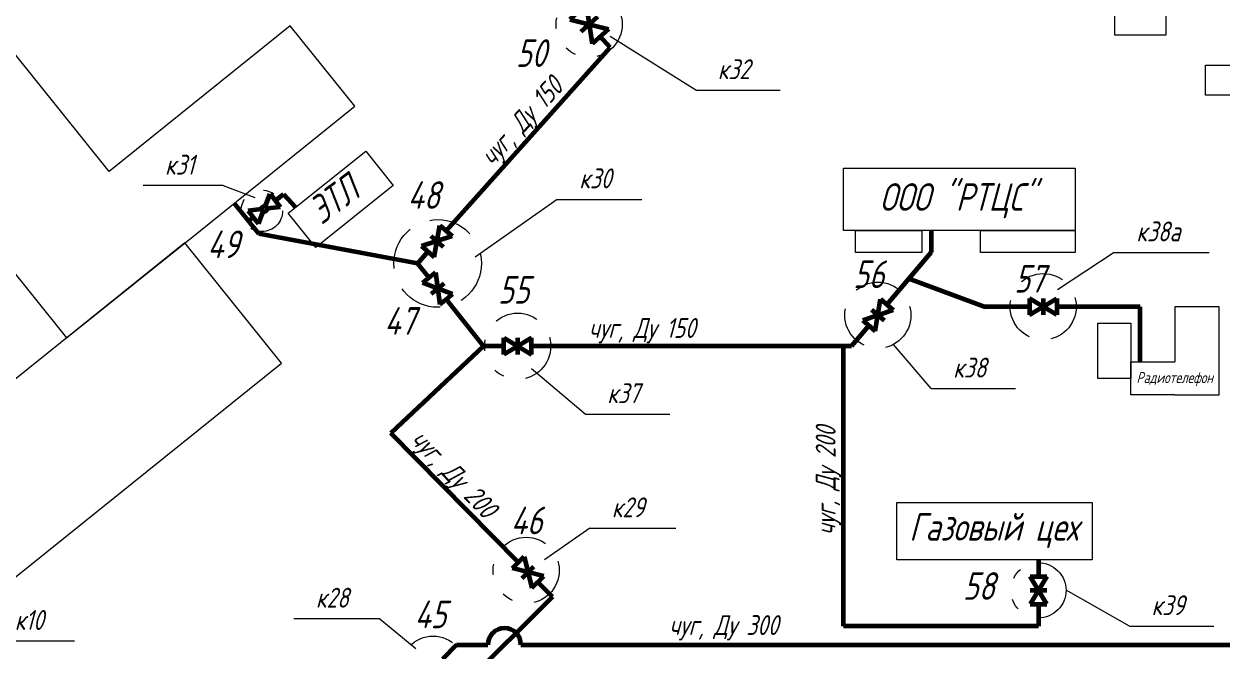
# Model space of a CAD drawing. Header units: millimetres. Extents: x 0 to 841, y 0 to 594.
# Drawn here: x 201.5 to 310.1, y 266.5 to 323.4 of the extents above; entities that cross this region are included whole.
import ezdxf

# ---------------------------------------------------------------- set-up
doc = ezdxf.new("R2010")
doc.units = ezdxf.units.MM
for name, pattern in [('K5LT_BASIC', [0]), ('K5LT_CHAIN_LINE_WITH_2_POINTS', [12, 4, -2, 1, -2, 1, -2]), ('K5LT_DASHED', [6, 4, -2]), ('K5LT_THIN', [0])]:
    doc.linetypes.add(name, pattern=pattern)
doc.styles.add('KTEXTSTYLE', font='GOST_AU.SHX', dxfattribs={"width": 0.96, "height": 5})

# ---------------------------------------------------------------- blocks, each defined once
blk = doc.blocks.new('U90')
at = {"color": 7, "linetype": 'K5LT_THIN', "lineweight": 18, "true_color": 0xffffff}
for q in [(194.72, 263.53), (206.06, 267.45)]:
    blk.add_line((198.64, 267.45), q, dxfattribs=at)
at = {"color": 7, "insert": (200.64, 270.25), "char_height": 1.8, "attachment_point": 1, "style": 'KTEXTSTYLE'}
blk.add_mtext('\\H5.0;\\W1.000;\\Q15;\\Q15;\\W0.965;\\H1.80;к10', dxfattribs=at)
blk = doc.blocks.new('U109')
at = {"color": 7, "linetype": 'K5LT_THIN', "lineweight": 18, "true_color": 0xffffff}
for q in [(225.95, 269.47), (237.02, 266.77)]:
    blk.add_line((233.75, 269.47), q, dxfattribs=at)
at = {"color": 7, "insert": (227.95, 272.27), "char_height": 1.8, "attachment_point": 1, "style": 'KTEXTSTYLE'}
blk.add_mtext('\\H5.0;\\W1.000;\\Q15;\\Q15;\\W0.965;\\H1.80;к28', dxfattribs=at)
blk = doc.blocks.new('U110')
at = {"color": 7, "linetype": 'K5LT_THIN', "lineweight": 18, "true_color": 0xffffff}
for q in [(248.67, 274.79), (260.59, 277.66)]:
    blk.add_line((252.79, 277.66), q, dxfattribs=at)
at = {"color": 7, "insert": (254.79, 280.46), "char_height": 1.8, "attachment_point": 1, "style": 'KTEXTSTYLE'}
blk.add_mtext('\\H5.0;\\W1.000;\\Q15;\\Q15;\\W0.965;\\H1.80;к29', dxfattribs=at)
blk = doc.blocks.new('U111')
at = {"color": 7, "linetype": 'K5LT_THIN', "lineweight": 18, "true_color": 0xffffff}
for q in [(242.38, 302.24), (257.5, 307.47)]:
    blk.add_line((249.84, 307.47), q, dxfattribs=at)
at = {"color": 7, "insert": (251.84, 310.27), "char_height": 1.8, "attachment_point": 1, "style": 'KTEXTSTYLE'}
blk.add_mtext('\\H5.0;\\W1.000;\\Q15;\\Q15;\\W0.965;\\H1.80;к30', dxfattribs=at)
blk = doc.blocks.new('U112')
at = {"color": 7, "linetype": 'K5LT_THIN', "lineweight": 18, "true_color": 0xffffff}
for q in [(212.27, 308.71), (222.42, 307.65)]:
    blk.add_line((219.54, 308.71), q, dxfattribs=at)
at = {"color": 7, "insert": (214.27, 311.51), "char_height": 1.8, "attachment_point": 1, "style": 'KTEXTSTYLE'}
blk.add_mtext('\\H5.0;\\W1.000;\\Q15;\\Q15;\\W0.965;\\H1.80;к31', dxfattribs=at)
blk = doc.blocks.new('U113')
at = {"color": 7, "linetype": 'K5LT_THIN', "lineweight": 18, "true_color": 0xffffff}
for q in [(254.65, 322.22), (270.06, 317.36)]:
    blk.add_line((262.4, 317.36), q, dxfattribs=at)
at = {"color": 7, "insert": (264.4, 320.16), "char_height": 1.8, "attachment_point": 1, "style": 'KTEXTSTYLE'}
blk.add_mtext('\\H5.0;\\W1.000;\\Q15;\\Q15;\\W0.965;\\H1.80;к32', dxfattribs=at)
blk = doc.blocks.new('U119')
at = {"color": 7, "linetype": 'K5LT_THIN', "lineweight": 18, "true_color": 0xffffff}
for q in [(280.33, 294.32), (291.4, 290.32)]:
    blk.add_line((283.75, 290.32), q, dxfattribs=at)
at = {"color": 7, "insert": (285.75, 293.12), "char_height": 1.8, "attachment_point": 1, "style": 'KTEXTSTYLE'}
blk.add_mtext('\\H5.0;\\W1.000;\\Q15;\\Q15;\\W0.965;\\H1.80;к38', dxfattribs=at)
blk = doc.blocks.new('U224')
at = {"color": 7, "linetype": 'K5LT_THIN', "lineweight": 18, "true_color": 0xffffff}
for q in [(295.98, 272.04), (309.39, 268.79)]:
    blk.add_line((301.74, 268.79), q, dxfattribs=at)
at = {"color": 7, "insert": (303.74, 271.59), "char_height": 1.8, "attachment_point": 1, "style": 'KTEXTSTYLE'}
blk.add_mtext('\\H5.0;\\W1.000;\\Q15;\\Q15;\\W0.965;\\H1.80;к39', dxfattribs=at)
blk = doc.blocks.new('U225')
at = {"color": 7, "linetype": 'K5LT_THIN', "lineweight": 18, "true_color": 0xffffff}
for q in [(247.5, 292.11), (260.04, 288)]:
    blk.add_line((252.38, 288), q, dxfattribs=at)
at = {"color": 7, "insert": (254.38, 290.8), "char_height": 1.8, "attachment_point": 1, "style": 'KTEXTSTYLE'}
blk.add_mtext('\\H5.0;\\W1.000;\\Q15;\\Q15;\\W0.965;\\H1.80;к37', dxfattribs=at)
blk = doc.blocks.new('U242')
at = {"color": 7, "linetype": 'K5LT_THIN', "lineweight": 18, "true_color": 0xffffff}
for q in [(295.21, 299.27), (308.96, 302.66)]:
    blk.add_line((300.36, 302.66), q, dxfattribs=at)
at = {"color": 7, "insert": (302.36, 305.46), "char_height": 1.8, "attachment_point": 1, "style": 'KTEXTSTYLE'}
blk.add_mtext('\\H5.0;\\W1.000;\\Q15;\\Q15;\\W0.965;\\H1.80;к38а', dxfattribs=at)
blk = doc.blocks.new('U246')
at = {"color": 143, "linetype": 'K5LT_BASIC', "lineweight": 60, "true_color": 0x33acca}
for p, q in [((252.47, 325.11), (250.99, 323.77)), ((252.47, 325.11), (253, 321.55)), ((253.48, 324), (251.99, 322.66)), ((250.99, 323.77), (254.48, 322.89)), ((254.48, 322.89), (253, 321.55))]:
    blk.add_line(p, q, dxfattribs=at)
blk = doc.blocks.new('U349')
at = {"color": 143, "linetype": 'K5LT_BASIC', "lineweight": 60, "true_color": 0x33acca}
for p, q in [((278.68, 295.53), (279.16, 298.41)), ((279.16, 298.41), (280.3, 297.44)), ((280.3, 297.44), (277.54, 296.5)), ((278.35, 297.45), (279.49, 296.48)), ((277.54, 296.5), (278.68, 295.53))]:
    blk.add_line(p, q, dxfattribs=at)
blk = doc.blocks.new('U350')
at = {"color": 143, "linetype": 'K5LT_BASIC', "lineweight": 60, "true_color": 0x33acca}
for p, q in [((237.62, 299.89), (238.79, 300.83)), ((238.79, 300.83), (239.18, 297.94)), ((240.35, 298.87), (237.62, 299.89)), ((238.4, 298.92), (239.57, 299.85)), ((239.18, 297.94), (240.35, 298.87))]:
    blk.add_line(p, q, dxfattribs=at)
blk = doc.blocks.new('U351')
at = {"color": 143, "linetype": 'K5LT_BASIC', "lineweight": 60, "true_color": 0x33acca}
for p, q in [((238.67, 302.24), (239.19, 305.11)), ((239.19, 305.11), (240.32, 304.12)), ((240.32, 304.12), (237.54, 303.22)), ((237.54, 303.22), (238.67, 302.24)), ((238.37, 304.16), (239.5, 303.18))]:
    blk.add_line(p, q, dxfattribs=at)
blk = doc.blocks.new('U352')
at = {"color": 143, "linetype": 'K5LT_BASIC', "lineweight": 60, "true_color": 0x33acca}
for p, q in [((245.78, 274.04), (246.85, 275.09)), ((246.85, 275.09), (247.54, 272.26)), ((248.61, 273.31), (245.78, 274.04)), ((246.66, 273.15), (247.73, 274.2)), ((247.54, 272.26), (248.61, 273.31))]:
    blk.add_line(p, q, dxfattribs=at)
blk = doc.blocks.new('U354')
at = {"color": 143, "linetype": 'K5LT_BASIC', "lineweight": 60, "true_color": 0x33acca}
for p, q in [((223.36, 306.83), (223.8, 307.96)), ((223.8, 307.96), (224.72, 306.77)), ((223.02, 306.57), (221.82, 306.43)), ((221.82, 306.43), (222.74, 305.24)), ((224.72, 306.77), (223.52, 306.63)), ((222.74, 305.24), (223.18, 306.37))]:
    blk.add_line(p, q, dxfattribs=at)
blk.add_circle((223.27, 306.6), 0.25, dxfattribs=at)
blk = doc.blocks.new('U450')
at = {"color": 143, "linetype": 'K5LT_BASIC', "lineweight": 60, "true_color": 0x33acca}
for p, q in [((292.73, 273.29), (294.23, 273.29)), ((294.23, 273.29), (292.73, 270.79)), ((294.23, 270.79), (292.73, 273.29)), ((292.73, 272.04), (294.23, 272.04)), ((292.73, 270.79), (294.23, 270.79))]:
    blk.add_line(p, q, dxfattribs=at)
blk = doc.blocks.new('U467')
at = {"color": 143, "linetype": 'K5LT_BASIC', "lineweight": 60, "true_color": 0x33acca}
for p, q in [((245, 293.41), (245, 294.91)), ((245, 294.91), (247.5, 293.41)), ((247.5, 294.91), (245, 293.41)), ((246.25, 293.41), (246.25, 294.91)), ((247.5, 293.41), (247.5, 294.91))]:
    blk.add_line(p, q, dxfattribs=at)
blk = doc.blocks.new('U490')
at = {"color": 143, "linetype": 'K5LT_BASIC', "lineweight": 60, "true_color": 0x33acca}
for p, q in [((295.16, 296.99), (292.66, 298.49)), ((292.66, 298.49), (292.66, 296.99)), ((292.66, 296.99), (295.16, 298.49)), ((293.91, 298.49), (293.91, 296.99)), ((295.16, 298.49), (295.16, 296.99))]:
    blk.add_line(p, q, dxfattribs=at)
blk = doc.blocks.new('U518')
at = {"color": 7, "linetype": 'K5LT_THIN', "lineweight": 18, "true_color": 0xffffff}
for p, q in [((225.44, 306.22), (232.47, 311.84)), ((232.47, 311.84), (234.96, 308.71)), ((234.96, 308.71), (227.93, 303.1)), ((227.93, 303.1), (225.44, 306.22))]:
    blk.add_line(p, q, dxfattribs=at)
blk = doc.blocks.new('U531')
at = {"color": 7, "linetype": 'K5LT_THIN', "lineweight": 18, "true_color": 0xffffff}
for p, q in [((216.06, 303.53), (184.71, 278.37)), ((224.82, 292.61), (216.06, 303.53)), ((193.47, 267.45), (224.82, 292.61)), ((184.71, 278.37), (193.47, 267.45))]:
    blk.add_line(p, q, dxfattribs=at)
blk = doc.blocks.new('U541')
at = {"color": 7, "linetype": 'K5LT_THIN', "lineweight": 18, "true_color": 0xffffff}
for p, q in [((308.62, 319.63), (317.83, 319.63)), ((308.62, 316.91), (308.62, 319.63)), ((317.83, 319.63), (317.83, 316.91)), ((317.83, 316.91), (308.62, 316.91))]:
    blk.add_line(p, q, dxfattribs=at)
blk = doc.blocks.new('U559')
at = {"color": 7, "linetype": 'K5LT_THIN', "lineweight": 18, "true_color": 0xffffff}
for p, q in [((275.8, 310.28), (296.8, 310.28)), ((275.8, 304.66), (275.8, 310.28)), ((296.8, 310.28), (296.8, 304.66)), ((296.8, 304.66), (275.8, 304.66))]:
    blk.add_line(p, q, dxfattribs=at)
blk = doc.blocks.new('U560')
at = {"color": 7, "linetype": 'K5LT_THIN', "lineweight": 18, "true_color": 0xffffff}
for p, q in [((276.89, 304.66), (282.89, 304.66)), ((276.89, 302.66), (276.89, 304.66)), ((282.89, 304.66), (282.89, 302.66)), ((282.89, 302.66), (276.89, 302.66))]:
    blk.add_line(p, q, dxfattribs=at)
blk = doc.blocks.new('U561')
at = {"color": 7, "linetype": 'K5LT_THIN', "lineweight": 18, "true_color": 0xffffff}
for p, q in [((288.23, 304.66), (296.8, 304.66)), ((288.23, 302.66), (288.23, 304.66)), ((296.8, 304.66), (296.8, 302.66)), ((296.8, 302.66), (288.23, 302.66))]:
    blk.add_line(p, q, dxfattribs=at)
blk = doc.blocks.new('U562')
at = {"color": 7, "linetype": 'K5LT_THIN', "lineweight": 18, "true_color": 0xffffff}
for p, q in [((298.86, 291.24), (298.86, 296.24)), ((298.86, 296.24), (301.86, 296.24)), ((301.86, 296.24), (301.86, 291.24)), ((301.86, 291.24), (298.86, 291.24))]:
    blk.add_line(p, q, dxfattribs=at)
blk = doc.blocks.new('U640')
at = {"color": 7, "linetype": 'K5LT_THIN', "lineweight": 18, "true_color": 0xffffff}
for p, q in [((280.64, 280), (298.35, 280)), ((280.64, 274.79), (280.64, 280)), ((298.35, 280), (298.35, 274.79)), ((298.35, 274.79), (280.64, 274.79))]:
    blk.add_line(p, q, dxfattribs=at)

msp = doc.modelspace()

# ---------------------------------------------------------------- linework, layer by layer
at = {"color": 143, "linetype": 'K5LT_BASIC', "lineweight": 60, "true_color": 0x33acca}
for p, q in [((254.65, 321.22), (253.74, 322.22)), ((239.75, 304.61), (254.65, 321.22)), ((224.26, 307.37), (225.01, 307.94)), ((225.01, 307.94), (226.1, 306.75)), ((220.54, 307.13), (222.77, 304.33)), ((221.84, 305.5), (222.28, 305.84)), ((237.17, 301.66), (222.77, 304.33)), ((283.75, 304.66), (283.75, 302.66)), ((237.17, 301.66), (238.11, 302.73)), ((283.75, 302.66), (279.73, 297.92)), ((238.21, 300.36), (237.17, 301.66)), ((281.74, 300.29), (288.65, 297.74)), ((243.15, 294.16), (239.77, 298.41)), ((292.66, 297.74), (288.65, 297.74)), ((302.72, 297.74), (295.16, 297.74)), ((302.72, 292.74), (302.72, 297.74)), ((278.11, 296.01), (276.54, 294.16)), ((243.15, 294.16), (234.75, 286.28)), ((245, 294.16), (243.15, 294.16)), ((276.54, 294.16), (247.54, 294.16)), ((275.79, 268.79), (275.79, 294.16)), ((246.32, 274.56), (234.75, 286.28)), ((293.48, 274.79), (293.48, 273.29)), ((249.4, 271.44), (248.07, 272.78)), ((249.4, 271.44), (235.2, 257.32)), ((293.48, 270.79), (293.48, 268.79)), ((293.48, 268.79), (275.79, 268.79)), ((240.7, 267.11), (239.44, 265.8)), ((240.7, 267.11), (243.55, 267.11)), ((246.55, 267.11), (368.55, 267.11))]:
    msp.add_line(p, q, dxfattribs=at)
at = {"color": 7, "linetype": 'K5LT_THIN', "lineweight": 18, "true_color": 0xffffff}
for points in [[(174.28, 358.47), (162.15, 348.73), (205.34, 294.92), (217.47, 304.66)], [(209.19, 309.99), (180.72, 345.44)], [(302.4, 327.34), (305.03, 327.34), (305.03, 322.34), (300.4, 322.34), (300.4, 324.39)], [(217.47, 304.66), (231.48, 315.9), (225.63, 323.19), (209.19, 309.99)], [(305.86, 289.74), (309.86, 289.74), (309.86, 297.74), (305.86, 297.74), (305.86, 292.74)], [(305.86, 289.74), (301.86, 289.74), (301.86, 292.74), (305.86, 292.74)]]:
    msp.add_lwpolyline(points, dxfattribs=at)
at = {"color": 7, "linetype": 'K5LT_CHAIN_LINE_WITH_2_POINTS', "lineweight": 18, "true_color": 0xffffff}
for centre, radius in [((252.73, 323.33), 3), ((223.05, 306.43), 1.88), ((246.25, 294.16), 3), ((247.02, 273.85), 3), ((293.48, 272.04), 2.5), ((238.58, 264.89), 3)]:
    msp.add_circle(centre, radius, dxfattribs=at)
at = {"color": 7, "linetype": 'K5LT_DASHED', "lineweight": 18, "true_color": 0xffffff}
for centre, radius in [((238.99, 301.66), 3.97), ((278.92, 296.97), 3), ((293.91, 297.74), 3)]:
    msp.add_circle(centre, radius, dxfattribs=at)
at = {"color": 143, "linetype": 'K5LT_BASIC', "lineweight": 60, "true_color": 0x33acca}
msp.add_arc((245.05, 267.11), 1.5, 0, 180, dxfattribs=at)

# ---------------------------------------------------------------- block references
for name in ['U246', 'U113', 'U541', 'U112', 'U518', 'U111', 'U559', 'U354', 'U242', 'U351', 'U560', 'U561', 'U531', 'U350', 'U349', 'U490', 'U562', 'U467', 'U119', 'U225', 'U110', 'U640', 'U352', 'U450', 'U109', 'U224', 'U90']:
    msp.add_blockref(name, (0, 0))

# ---------------------------------------------------------------- texts
at = {"color": 7, "attachment_point": 1, "style": 'KTEXTSTYLE'}
for s, insert, char_height in [('\\H5.0;\\W1.000;\\Q15;\\Q15;\\W0.965;\\H2.50;50', (246.09, 321.97), 2.5), ('\\H5.0;\\W1.000;\\Q15;\\Q15;\\W0.965;\\H2.50;48', (236.26, 309.11), 2.5), ('\\H5.0;\\W1.000;\\Q15;\\Q15;\\W0.965;\\H2.50;ООО "РТЦС"', (279.08, 308.93), 2.5), ('\\H5.0;\\W1.000;\\Q15;\\Q15;\\W0.965;\\H2.50;49', (218.09, 304.64), 2.5), ('\\H5.0;\\W1.000;\\Q15;\\Q15;\\W0.965;\\H2.50;56', (276.67, 301.93), 2.5), ('\\H5.0;\\W1.000;\\Q15;\\Q15;\\W0.965;\\H2.50;57', (291.28, 301.52), 2.5), ('\\H5.0;\\W1.000;\\Q15;\\Q15;\\W0.965;\\H2.50;55', (244.47, 300.52), 2.5), ('\\H5.0;\\W1.000;\\Q15;\\Q15;\\W0.965;\\H2.50;47', (234.15, 297.7), 2.5), ('\\H5.0;\\W1.000;\\Q15;\\Q15;\\W0.965;\\H1.80;чуг, Ду 150', (252.7, 296.71), 1.8), ('\\H5.0;\\W1.000;\\Q15;\\Q15;\\W0.965;\\H1.00;Радиотелефон', (302.37, 291.82), 1), ('\\H5.0;\\W1.000;\\Q15;\\Q15;\\W0.965;\\H2.50;46', (245.62, 279.62), 2.5), ('\\H5.0;\\W1.000;\\Q15;\\Q15;\\W0.965;\\H2.50;Газовый цех', (281.76, 279.04), 2.5), ('\\H5.0;\\W1.000;\\Q15;\\Q15;\\W0.965;\\H2.50;58', (286.63, 273.68), 2.5), ('\\H5.0;\\W1.000;\\Q15;\\Q15;\\W0.965;\\H2.50;45', (236.89, 271.11), 2.5), ('\\H5.0;\\W1.000;\\Q15;\\Q15;\\W0.965;\\H1.80;чуг, Ду 300', (259.99, 269.79), 1.8)]:
    msp.add_mtext(s, dxfattribs=dict(at, insert=insert, char_height=char_height))
for s, insert, char_height, rotation in [('\\H5.0;\\W1.000;\\Q15;\\Q15;\\W0.965;\\H1.80;чуг, Ду 150', (242.65, 311.57), 1.8, 47.729), ('\\H5.0;\\W1.000;\\Q15;\\Q15;\\W0.965;\\H2.50;ЭТЛ', (226.97, 307.12), 2.5, 36.5249), ('\\H5.0;\\W1.000;\\Q15;\\Q15;\\W0.965;\\H1.80;чуг, Ду 200', (273.28, 277.03), 1.8, 89.9862), ('\\H5.0;\\W1.000;\\Q15;\\Q15;\\W0.965;\\H1.80;чуг, Ду 200', (237.74, 286.83), 1.8, 313.4643)]:
    msp.add_mtext(s, dxfattribs=dict(at, insert=insert, char_height=char_height, rotation=rotation))

doc.saveas('drawing.dxf')
